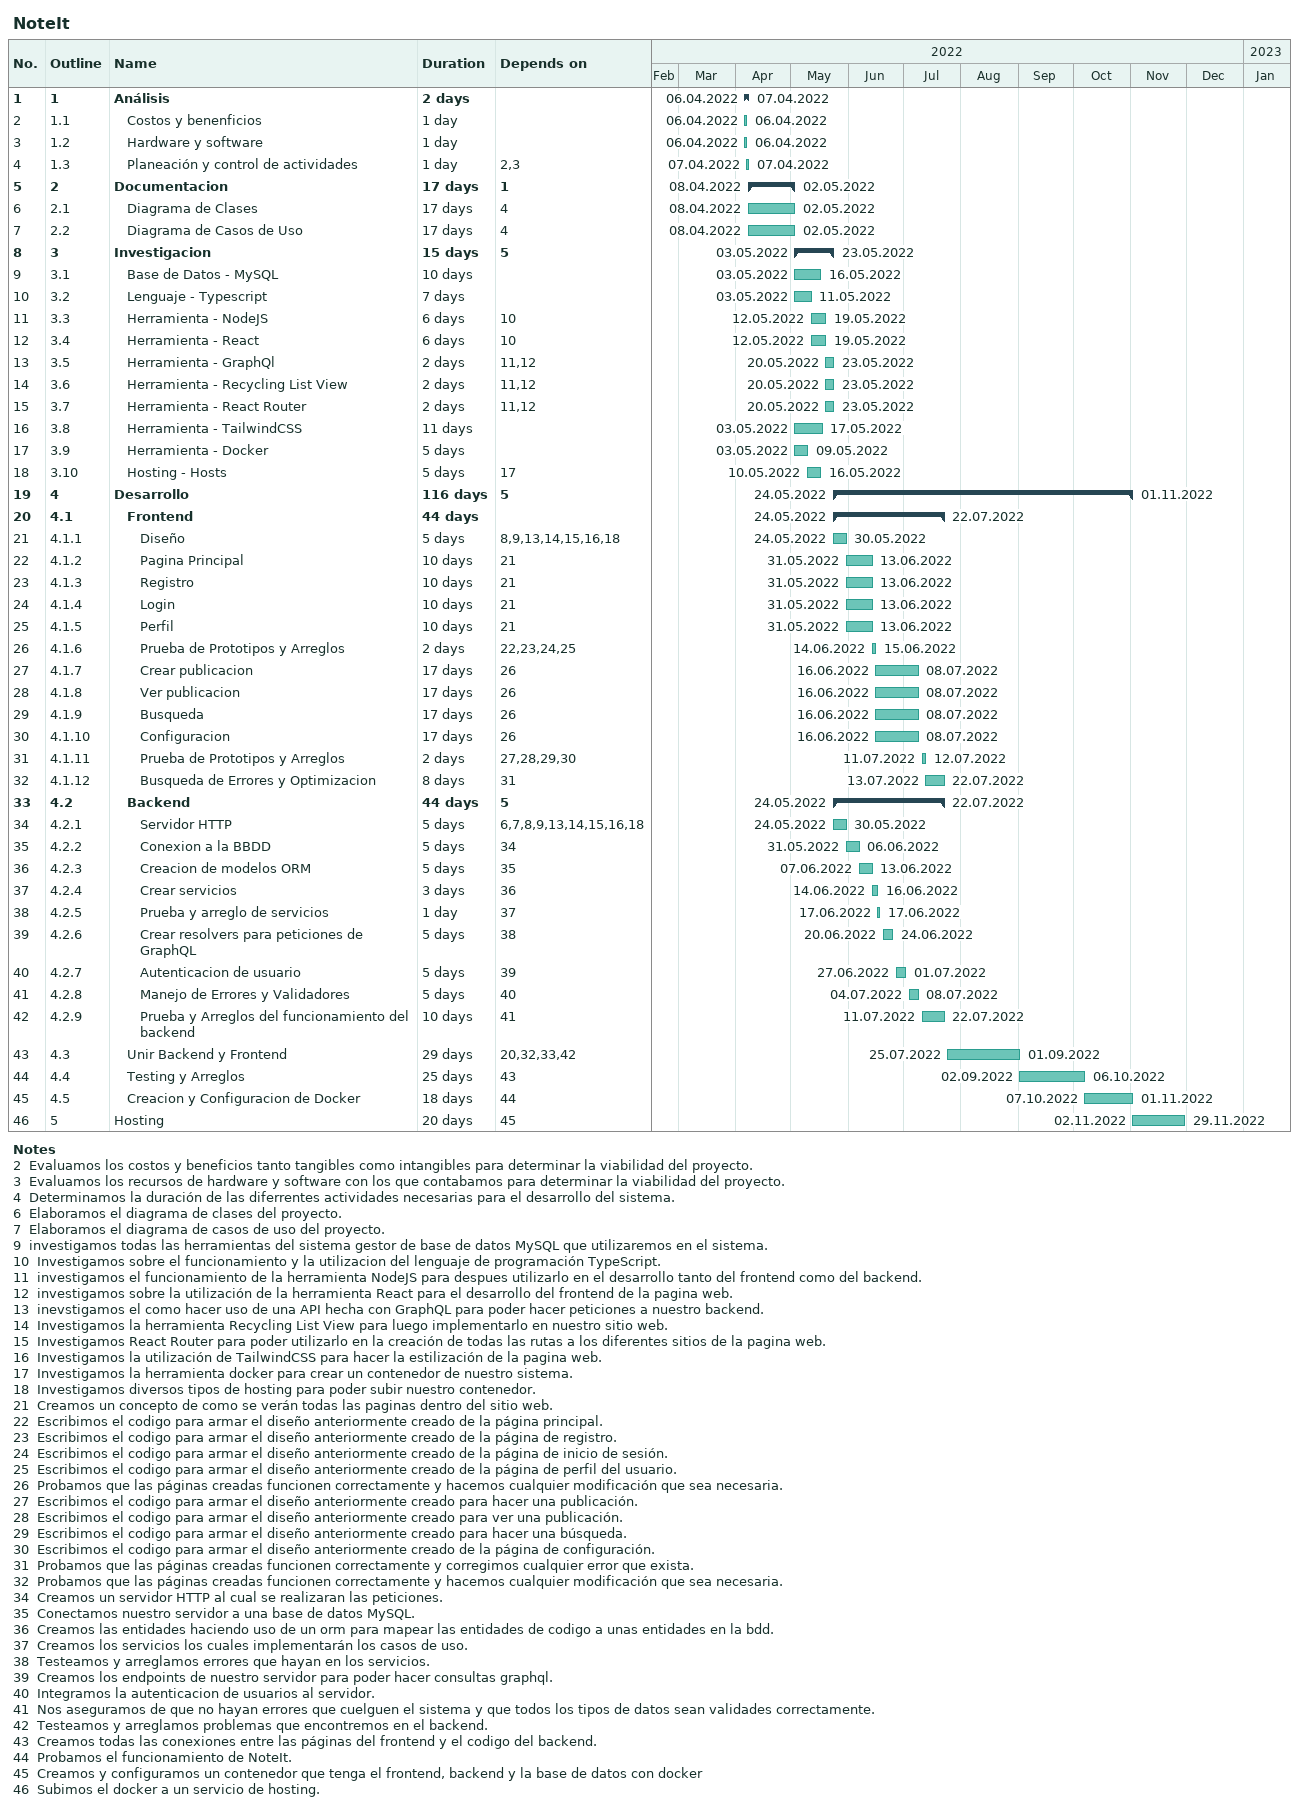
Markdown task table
NoteIt

| ID | WBS | Task | Duration | Start | Finish | Predecessors |
|---|---|---|---|---|---|---|
| 1 | 1 | **Análisis** | 2d | 2022-04-06 | 2022-04-07 |  |
| 2 | 1.1 | Costos y benenficios | 1d | 2022-04-06 | 2022-04-06 |  |
| 3 | 1.2 | Hardware y software | 1d | 2022-04-06 | 2022-04-06 |  |
| 4 | 1.3 | Planeación y control de actividades | 1d | 2022-04-07 | 2022-04-07 | 2, 3 |
| 5 | 2 | **Documentacion** | 17d | 2022-04-08 | 2022-05-02 | 1 |
| 6 | 2.1 | Diagrama de Clases | 17d | 2022-04-08 | 2022-05-02 | 4 |
| 7 | 2.2 | Diagrama de Casos de Uso | 17d | 2022-04-08 | 2022-05-02 | 4 |
| 8 | 3 | **Investigacion** | 15d | 2022-05-03 | 2022-05-23 | 5 |
| 9 | 3.1 | Base de Datos - MySQL | 10d | 2022-05-03 | 2022-05-16 |  |
| 10 | 3.2 | Lenguaje - Typescript | 7d | 2022-05-03 | 2022-05-11 |  |
| 11 | 3.3 | Herramienta - NodeJS | 6d | 2022-05-12 | 2022-05-19 | 10 |
| 12 | 3.4 | Herramienta - React | 6d | 2022-05-12 | 2022-05-19 | 10 |
| 13 | 3.5 | Herramienta - GraphQl | 2d | 2022-05-20 | 2022-05-23 | 11, 12 |
| 14 | 3.6 | Herramienta - Recycling List View | 2d | 2022-05-20 | 2022-05-23 | 11, 12 |
| 15 | 3.7 | Herramienta - React Router | 2d | 2022-05-20 | 2022-05-23 | 11, 12 |
| 16 | 3.8 | Herramienta - TailwindCSS | 11d | 2022-05-03 | 2022-05-17 |  |
| 17 | 3.9 | Herramienta - Docker | 5d | 2022-05-03 | 2022-05-09 |  |
| 18 | 3.10 | Hosting - Hosts | 5d | 2022-05-10 | 2022-05-16 | 17 |
| 19 | 4 | **Desarrollo** | 116d | 2022-05-24 | 2022-11-01 | 5 |
| 20 | 4.1 | **Frontend** | 44d | 2022-05-24 | 2022-07-22 |  |
| 21 | 4.1.1 | Diseño | 5d | 2022-05-24 | 2022-05-30 | 8, 9, 13, 14, 15, 16, 18 |
| 22 | 4.1.2 | Pagina Principal | 10d | 2022-05-31 | 2022-06-13 | 21 |
| 23 | 4.1.3 | Registro | 10d | 2022-05-31 | 2022-06-13 | 21 |
| 24 | 4.1.4 | Login | 10d | 2022-05-31 | 2022-06-13 | 21 |
| 25 | 4.1.5 | Perfil | 10d | 2022-05-31 | 2022-06-13 | 21 |
| 26 | 4.1.6 | Prueba de Prototipos y Arreglos | 2d | 2022-06-14 | 2022-06-15 | 22, 23, 24, 25 |
| 27 | 4.1.7 | Crear publicacion | 17d | 2022-06-16 | 2022-07-08 | 26 |
| 28 | 4.1.8 | Ver publicacion | 17d | 2022-06-16 | 2022-07-08 | 26 |
| 29 | 4.1.9 | Busqueda | 17d | 2022-06-16 | 2022-07-08 | 26 |
| 30 | 4.1.10 | Configuracion | 17d | 2022-06-16 | 2022-07-08 | 26 |
| 31 | 4.1.11 | Prueba de Prototipos y Arreglos | 2d | 2022-07-11 | 2022-07-12 | 27, 28, 29, 30 |
| 32 | 4.1.12 | Busqueda de Errores y Optimizacion | 8d | 2022-07-13 | 2022-07-22 | 31 |
| 33 | 4.2 | **Backend** | 44d | 2022-05-24 | 2022-07-22 | 5 |
| 34 | 4.2.1 | Servidor HTTP | 5d | 2022-05-24 | 2022-05-30 | 6, 7, 8, 9, 13, 14, 15, 16, 18 |
| 35 | 4.2.2 | Conexion a la BBDD | 5d | 2022-05-31 | 2022-06-06 | 34 |
| 36 | 4.2.3 | Creacion de modelos ORM | 5d | 2022-06-07 | 2022-06-13 | 35 |
| 37 | 4.2.4 | Crear servicios | 3d | 2022-06-14 | 2022-06-16 | 36 |
| 38 | 4.2.5 | Prueba y arreglo de servicios | 1d | 2022-06-17 | 2022-06-17 | 37 |
| 39 | 4.2.6 | Crear resolvers para peticiones de GraphQL | 5d | 2022-06-20 | 2022-06-24 | 38 |
| 40 | 4.2.7 | Autenticacion de usuario | 5d | 2022-06-27 | 2022-07-01 | 39 |
| 41 | 4.2.8 | Manejo de Errores y Validadores | 5d | 2022-07-04 | 2022-07-08 | 40 |
| 42 | 4.2.9 | Prueba y Arreglos del funcionamiento del backend | 10d | 2022-07-11 | 2022-07-22 | 41 |
| 43 | 4.3 | Unir Backend y Frontend | 29d | 2022-07-25 | 2022-09-01 | 20, 32, 33, 42 |
| 44 | 4.4 | Testing y Arreglos | 25d | 2022-09-02 | 2022-10-06 | 43 |
| 45 | 4.5 | Creacion y Configuracion de Docker | 18d | 2022-10-07 | 2022-11-01 | 44 |
| 46 | 5 | Hosting | 20d | 2022-11-02 | 2022-11-29 | 45 |

Notes
- 2: Evaluamos los costos y beneficios tanto tangibles como intangibles para determinar la viabilidad del proyecto.
- 3: Evaluamos los recursos de hardware y software con los que contabamos para determinar la viabilidad del proyecto.
- 4: Determinamos la duración de las diferrentes actividades necesarias para el desarrollo del sistema.
- 6: Elaboramos el diagrama de clases del proyecto.
- 7: Elaboramos el diagrama de casos de uso del proyecto.
- 9: investigamos todas las herramientas del sistema gestor de base de datos MySQL que utilizaremos en el sistema.
- 10: Investigamos sobre el funcionamiento y la utilizacion del lenguaje de programación TypeScript.
- 11: investigamos el funcionamiento de la herramienta NodeJS para despues utilizarlo en el desarrollo tanto del frontend como del backend.
- 12: investigamos sobre la utilización de la herramienta React para el desarrollo del frontend de la pagina web.
- 13: inevstigamos el como hacer uso de una API hecha con GraphQL para poder hacer peticiones a nuestro backend.
- 14: Investigamos la herramienta Recycling List View para luego implementarlo en nuestro sitio web.
- 15: Investigamos React Router para poder utilizarlo en la creación de todas las rutas a los diferentes sitios de la pagina web.
- 16: Investigamos la utilización de TailwindCSS para hacer la estilización de la pagina web.
- 17: Investigamos la herramienta docker para crear un contenedor de nuestro sistema.
- 18: Investigamos diversos tipos de hosting para poder subir nuestro contenedor.
- 21: Creamos un concepto de como se verán todas las paginas dentro del sitio web.
- 22: Escribimos el codigo para armar el diseño anteriormente creado de la página principal.
- 23: Escribimos el codigo para armar el diseño anteriormente creado de la página de registro.
- 24: Escribimos el codigo para armar el diseño anteriormente creado de la página de inicio de sesión.
- 25: Escribimos el codigo para armar el diseño anteriormente creado de la página de perfil del usuario.
- 26: Probamos que las páginas creadas funcionen correctamente y hacemos cualquier modificación que sea necesaria.
- 27: Escribimos el codigo para armar el diseño anteriormente creado para hacer una publicación.
- 28: Escribimos el codigo para armar el diseño anteriormente creado para ver una publicación.
- 29: Escribimos el codigo para armar el diseño anteriormente creado para hacer una búsqueda.
- 30: Escribimos el codigo para armar el diseño anteriormente creado de la página de configuración.
- 31: Probamos que las páginas creadas funcionen correctamente y corregimos cualquier error que exista.
- 32: Probamos que las páginas creadas funcionen correctamente y hacemos cualquier modificación que sea necesaria.
- 34: Creamos un servidor HTTP al cual se realizaran las peticiones.
- 35: Conectamos nuestro servidor a una base de datos MySQL.
- 36: Creamos las entidades haciendo uso de un orm para mapear las entidades de codigo a unas entidades en la bdd.
- 37: Creamos los servicios los cuales implementarán los casos de uso.
- 38: Testeamos y arreglamos errores que hayan en los servicios.
- 39: Creamos los endpoints de nuestro servidor para poder hacer consultas graphql.
- 40: Integramos la autenticacion de usuarios al servidor.
- 41: Nos aseguramos de que no hayan errores que cuelguen el sistema y que todos los tipos de datos sean validades correctamente.
- 42: Testeamos y arreglamos problemas que encontremos en el backend.
- 43: Creamos todas las conexiones entre las páginas del frontend y el codigo del backend.
- 44: Probamos el funcionamiento de NoteIt.
- 45: Creamos y configuramos un contenedor que tenga el frontend, backend y la base de datos con docker
- 46: Subimos el docker a un servicio de hosting.
